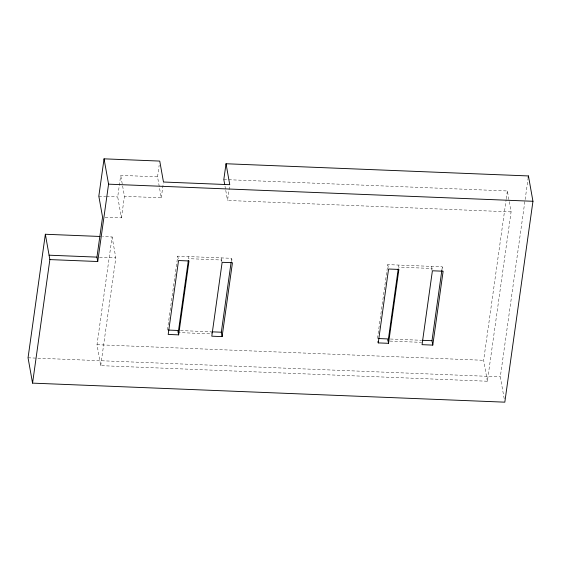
<?xml version="1.0" encoding="UTF-8"?>
<svg xmlns="http://www.w3.org/2000/svg" width="561" height="561" viewBox="0 0 561 561"><rect width="100%" height="100%" fill="white"/><g stroke="black" fill="none" stroke-linecap="round" stroke-linejoin="round"><path stroke-width="0.42" stroke-dasharray="2.81 2.1" d="M223.818 179.527L507.354 190.957L511.085 211.897L487.376 381.235L100.728 365.646L97.004 344.706L112.088 236.945L102.558 236.567M105.131 217.205L121.428 217.857L117.698 196.925L120.713 175.369L157.536 176.855L161.266 197.795L124.444 196.308L120.713 175.369M100.728 365.646L115.818 257.885L112.088 236.945M121.428 217.857L124.444 196.308M157.536 176.855L159.163 165.229M161.266 197.795L163.363 182.844M167.402 330.036L177.753 256.146L231.665 258.319L232.191 261.251M511.085 211.897L227.549 200.466L229.645 185.516M221.49 261.721L221.728 260.002L188.587 258.663L188.215 256.566M231.188 261.756L231.665 258.319M377.448 338.507L387.798 264.617L442.349 266.819L442.867 269.75M431.746 270.199L431.991 268.474L398.478 267.127L398.107 265.03M441.865 270.255L442.349 266.819M487.376 381.235L483.645 360.295L506.148 199.597M506.267 198.734L507.354 190.957M504.213 398.787L500.307 376.838L528.196 177.676M98.827 196.161L105.685 196.441M106.548 196.476L117.698 196.925M99.521 257.226L115.818 257.885M180.481 330.569L211.006 331.796L211.378 333.893L178.237 332.554M390.337 339.026L421.269 340.275M389.853 341.088L421.641 342.371M97.004 344.706L483.645 360.295M28.05 357.792L500.307 376.838M431.612 266.384L432.265 270.009M387.798 264.617L388.317 267.548M225.01 186.231L225.606 189.576M225.76 190.417L227.549 200.466M221.357 257.906L222.002 261.538M177.753 256.146L178.405 259.813"/><path stroke-width="0.84" d="M99.956 236.462L45.35 234.26L28.05 357.792L32.559 383.128L504.816 402.167L532.95 201.28L528.441 175.944L226.027 163.749L223.818 179.527L224.716 184.555M32.559 383.128L49.866 259.589L45.35 234.26M226.027 163.749L229.758 184.688L163.475 182.016L159.745 161.077L104.051 158.833L98.827 196.161L102.558 217.1L96.948 257.12L97.733 261.517L49.866 259.589M97.733 261.517L108.568 184.162L104.051 158.833M178.237 332.554L188.349 260.381M178.65 334.861L189.001 260.963L178.538 260.542L168.188 334.433L178.65 334.861L177.865 330.464L168.279 330.071M222.1 336.607L232.45 262.716L222.142 262.303L211.792 336.193L222.1 336.607L221.322 332.21L231.062 262.618M378.233 342.904L388.577 269.014L398.892 269.427L388.542 343.318L378.233 342.904L377.974 341.439M388.135 341.018L398.24 268.845M432.783 345.106L443.134 271.215L432.398 270.781L422.054 344.671L432.783 345.106L431.998 340.709L441.865 270.255M528.196 177.676L528.441 175.944M108.568 184.162L532.95 201.28M49.08 255.192L96.948 257.12M211.869 331.832L221.322 332.21M378.31 338.542L387.756 338.921L388.542 343.318M422.096 340.31L431.998 340.709"/></g></svg>
